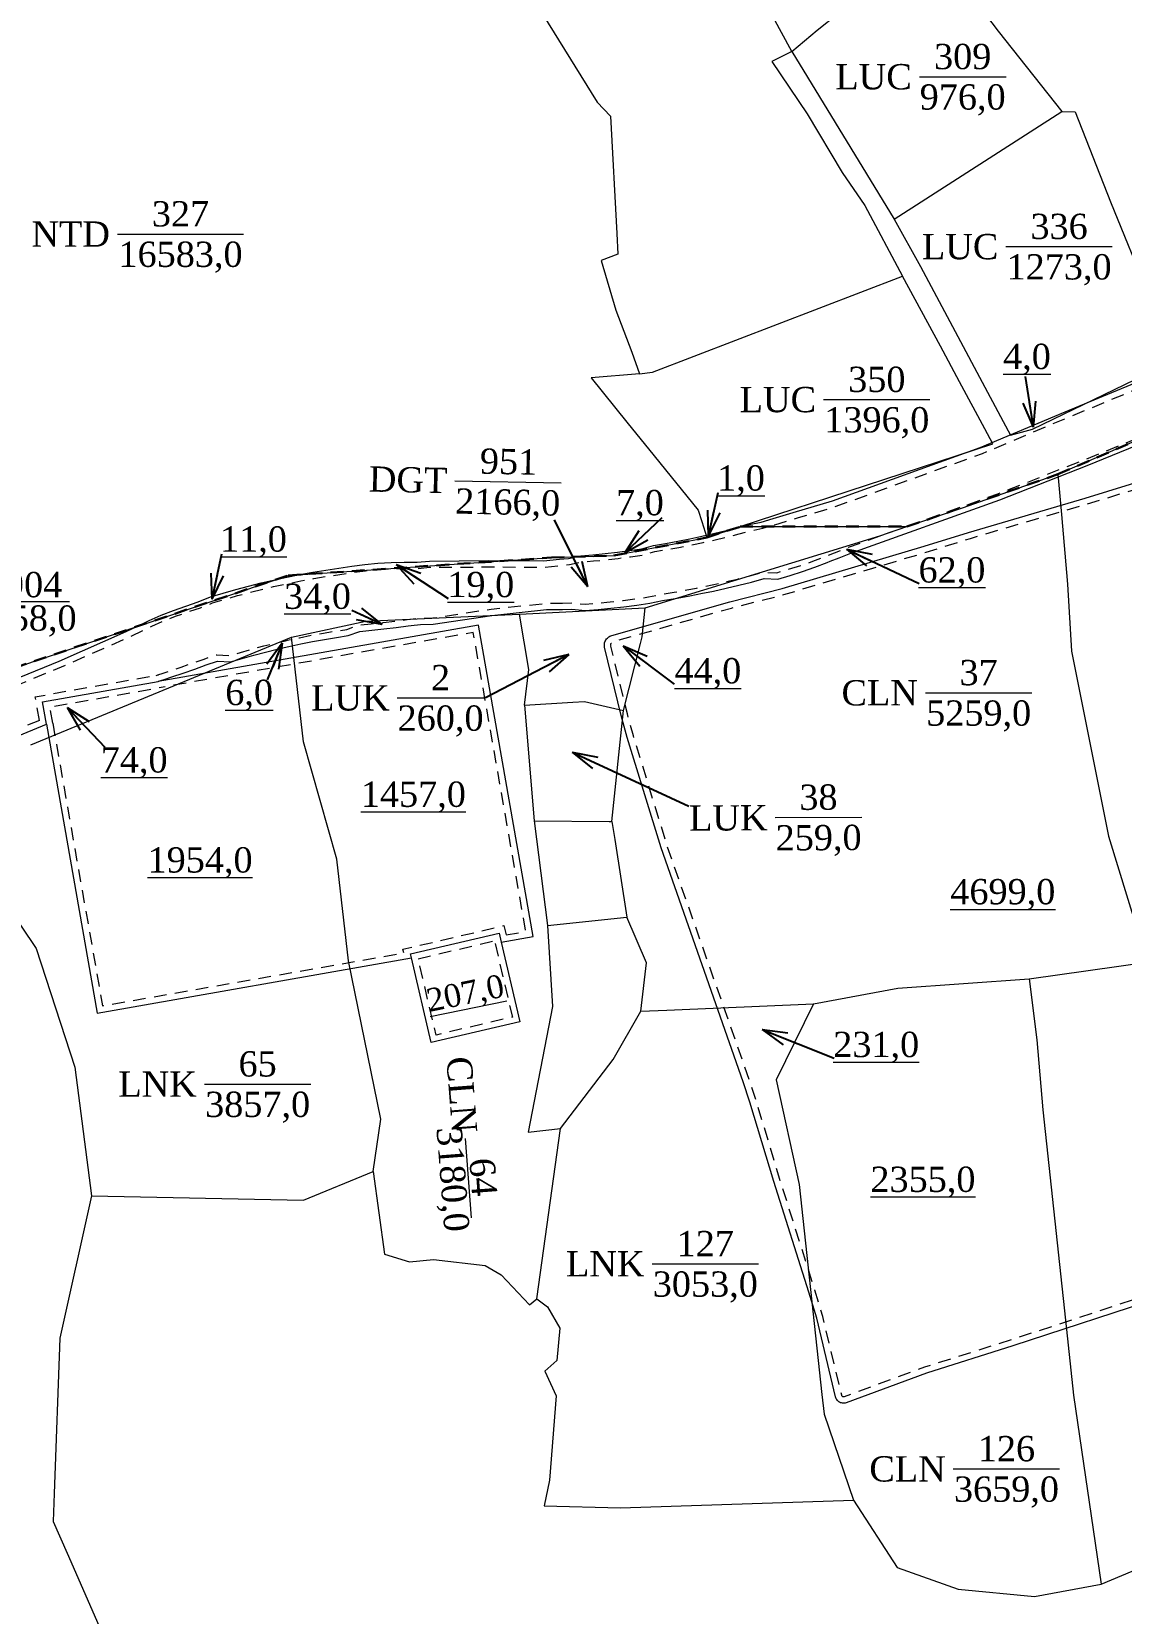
# Model space of a CAD drawing. Header units: metres. Extents: x 547028 to 547858, y 1841699 to 1842277.
# Drawn here: x 547316.5 to 547488.9, y 1841828.1 to 1842078.3 of the extents above; entities that cross this region are included whole.
import ezdxf
from ezdxf.enums import TextEntityAlignment as Align

# ---------------------------------------------------------------- set-up
doc = ezdxf.new("R2010")
doc.units = ezdxf.units.M
doc.header["$MEASUREMENT"] = 0
doc.linetypes.add('DGN Style 2', pattern=[3.355162, 2.013097, -1.342065])
for name, color, linetype, lineweight in [('Level 10', 7, 'Continuous', 0), ('Level 13', 7, 'Continuous', 0), ('Level 2', 7, 'Continuous', 0), ('Level 30', 7, 'Continuous', 0), ('Level 34', 7, 'Continuous', 0), ('Level 4', 7, 'Continuous', 0), ('Level 5', 7, 'Continuous', 0), ('Level 6', 7, 'Continuous', 0)]:
    doc.layers.add(name, color=color, linetype=linetype, lineweight=lineweight)
doc.styles.add('Style-STANDARD', font='STANDARD.shx')
doc.styles.add('Style-Times New Roman', font='times.ttf')
doc.dimstyles.get("Standard").update_dxf_attribs({"dimtxt": 0.18, "dimasz": 0.18, "dimexe": 0.18, "dimexo": 0.0625, "dimgap": 0.09, "dimtad": 0, "dimtih": 1, "dimtoh": 1, "dimdec": 4, "dimzin": 0, "dimdsep": 46, "dimtxsty": 'Standard', "dimcen": 0.09, "dimadec": 0, "dimazin": 0, "dimtfac": 1, "dimtdec": 4, "dimtofl": 0, "dimtmove": 0, "dimatfit": 3, "dimfxl": 1, "dimtolj": 1, "dimtzin": 0, "dimarcsym": 0})

# ---------------------------------------------------------------- blocks, each defined once
blk = doc.blocks.new('N_THUA_3')
at = {"layer": 'Level 13', "color": 1, "linetype": 'Continuous', "lineweight": 0}
blk.add_line((-3.09375, 0), (6.86825, 0), dxfattribs=at)
at = {"layer": 'Level 13', "color": 5, "linetype": 'Continuous', "lineweight": 0, "style": 'Style-Times New Roman'}
blk.add_text('327', height=2, dxfattribs=at).set_placement((1.88725, 1.6), align=Align.MIDDLE_CENTER)
at = {"layer": 'Level 2', "color": 3, "linetype": 'Continuous', "lineweight": 0, "style": 'Style-Times New Roman'}
blk.add_text('NTD', height=2, dxfattribs=at).set_placement((-3.69375, 0), align=Align.MIDDLE_RIGHT)
at = {"layer": 'Level 4', "color": 1, "linetype": 'Continuous', "lineweight": 0, "style": 'Style-Times New Roman'}
blk.add_text('16583,0', height=2, dxfattribs=at).set_placement((1.88725, -1.6), align=Align.MIDDLE_CENTER)
blk = doc.blocks.new('N_THUA_4')
at = {"layer": 'Level 13', "color": 1, "linetype": 'Continuous', "lineweight": 0}
blk.add_line((-0.814796, 0), (6.041204, 0), dxfattribs=at)
at = {"layer": 'Level 13', "color": 5, "linetype": 'Continuous', "lineweight": 0, "style": 'Style-Times New Roman'}
blk.add_text('309', height=2, dxfattribs=at).set_placement((2.613204, 1.6), align=Align.MIDDLE_CENTER)
at = {"layer": 'Level 2', "color": 3, "linetype": 'Continuous', "lineweight": 0, "style": 'Style-Times New Roman'}
blk.add_text('LUC', height=2, dxfattribs=at).set_placement((-1.414796, 0), align=Align.MIDDLE_RIGHT)
at = {"layer": 'Level 4', "color": 1, "linetype": 'Continuous', "lineweight": 0, "style": 'Style-Times New Roman'}
blk.add_text('976,0', height=2, dxfattribs=at).set_placement((2.613204, -1.6), align=Align.MIDDLE_CENTER)
blk = doc.blocks.new('N_THUA_9')
at = {"layer": 'Level 13', "color": 1, "linetype": 'Continuous', "lineweight": 0}
blk.add_line((-2.042545, 0), (6.367455, 0), dxfattribs=at)
at = {"layer": 'Level 13', "color": 5, "linetype": 'Continuous', "lineweight": 0, "style": 'Style-Times New Roman'}
blk.add_text('126', height=2, dxfattribs=at).set_placement((2.162455, 1.6), align=Align.MIDDLE_CENTER)
at = {"layer": 'Level 2', "color": 3, "linetype": 'Continuous', "lineweight": 0, "style": 'Style-Times New Roman'}
blk.add_text('CLN', height=2, dxfattribs=at).set_placement((-2.642545, 0), align=Align.MIDDLE_RIGHT)
at = {"layer": 'Level 4', "color": 1, "linetype": 'Continuous', "lineweight": 0, "style": 'Style-Times New Roman'}
blk.add_text('3659,0', height=2, dxfattribs=at).set_placement((2.162455, -1.6), align=Align.MIDDLE_CENTER)
blk = doc.blocks.new('N_THUA_18')
at = {"layer": 'Level 13', "color": 1, "linetype": 'Continuous', "lineweight": 0}
blk.add_line((-2.427271, 0), (5.982729, 0), dxfattribs=at)
at = {"layer": 'Level 13', "color": 5, "linetype": 'Continuous', "lineweight": 0, "style": 'Style-Times New Roman'}
blk.add_text('37', height=2, dxfattribs=at).set_placement((1.777729, 1.6), align=Align.MIDDLE_CENTER)
at = {"layer": 'Level 2', "color": 3, "linetype": 'Continuous', "lineweight": 0, "style": 'Style-Times New Roman'}
blk.add_text('CLN', height=2, dxfattribs=at).set_placement((-3.027271, 0), align=Align.MIDDLE_RIGHT)
at = {"layer": 'Level 4', "color": 1, "linetype": 'Continuous', "lineweight": 0, "style": 'Style-Times New Roman'}
blk.add_text('5259,0', height=2, dxfattribs=at).set_placement((1.777729, -1.6), align=Align.MIDDLE_CENTER)
blk = doc.blocks.new('N_THUA_19')
at = {"layer": 'Level 13', "color": 1, "linetype": 'Continuous', "lineweight": 0}
blk.add_line((-2.008813, 0), (6.401187, 0), dxfattribs=at)
at = {"layer": 'Level 13', "color": 5, "linetype": 'Continuous', "lineweight": 0, "style": 'Style-Times New Roman'}
blk.add_text('127', height=2, dxfattribs=at).set_placement((2.196187, 1.6), align=Align.MIDDLE_CENTER)
at = {"layer": 'Level 2', "color": 3, "linetype": 'Continuous', "lineweight": 0, "style": 'Style-Times New Roman'}
blk.add_text('LNK', height=2, dxfattribs=at).set_placement((-2.608813, 0), align=Align.MIDDLE_RIGHT)
at = {"layer": 'Level 4', "color": 1, "linetype": 'Continuous', "lineweight": 0, "style": 'Style-Times New Roman'}
blk.add_text('3053,0', height=2, dxfattribs=at).set_placement((2.196187, -1.6), align=Align.MIDDLE_CENTER)
blk = doc.blocks.new('N_THUA_20')
at = {"layer": 'Level 13', "color": 1, "linetype": 'Continuous', "lineweight": 0}
blk.add_line((-2.429749, 0), (5.980251, 0), dxfattribs=at)
at = {"layer": 'Level 13', "color": 5, "linetype": 'Continuous', "lineweight": 0, "style": 'Style-Times New Roman'}
blk.add_text('64', height=2.666793, dxfattribs=at).set_placement((1.775251, 1.6), align=Align.MIDDLE_CENTER)
at = {"layer": 'Level 2', "color": 3, "linetype": 'Continuous', "lineweight": 0, "style": 'Style-Times New Roman'}
blk.add_text('CLN', height=2.666793, dxfattribs=at).set_placement((-3.029749, 0), align=Align.MIDDLE_RIGHT)
at = {"layer": 'Level 4', "color": 1, "linetype": 'Continuous', "lineweight": 0, "style": 'Style-Times New Roman'}
blk.add_text('3180,0', height=2.666793, dxfattribs=at).set_placement((1.775251, -1.6), align=Align.MIDDLE_CENTER)
blk = doc.blocks.new('N_THUA_21')
at = {"layer": 'Level 13', "color": 1, "linetype": 'Continuous', "lineweight": 0}
blk.add_line((-2.390106, 0), (6.019894, 0), dxfattribs=at)
at = {"layer": 'Level 13', "color": 5, "linetype": 'Continuous', "lineweight": 0, "style": 'Style-Times New Roman'}
blk.add_text('65', height=2, dxfattribs=at).set_placement((1.814894, 1.6), align=Align.MIDDLE_CENTER)
at = {"layer": 'Level 2', "color": 3, "linetype": 'Continuous', "lineweight": 0, "style": 'Style-Times New Roman'}
blk.add_text('LNK', height=2, dxfattribs=at).set_placement((-2.990106, 0), align=Align.MIDDLE_RIGHT)
at = {"layer": 'Level 4', "color": 1, "linetype": 'Continuous', "lineweight": 0, "style": 'Style-Times New Roman'}
blk.add_text('3857,0', height=2, dxfattribs=at).set_placement((1.814894, -1.6), align=Align.MIDDLE_CENTER)
blk = doc.blocks.new('N_THUA_28')
at = {"layer": 'Level 13', "color": 1, "linetype": 'Continuous', "lineweight": 0}
blk.add_line((-1.89966, 0), (6.51034, 0), dxfattribs=at)
at = {"layer": 'Level 13', "color": 5, "linetype": 'Continuous', "lineweight": 0, "style": 'Style-Times New Roman'}
blk.add_text('951', height=2, dxfattribs=at).set_placement((2.30534, 1.6), align=Align.MIDDLE_CENTER)
at = {"layer": 'Level 2', "color": 3, "linetype": 'Continuous', "lineweight": 0, "style": 'Style-Times New Roman'}
blk.add_text('DGT', height=2, dxfattribs=at).set_placement((-2.49966, 0), align=Align.MIDDLE_RIGHT)
at = {"layer": 'Level 4', "color": 1, "linetype": 'Continuous', "lineweight": 0, "style": 'Style-Times New Roman'}
blk.add_text('2166,0', height=2, dxfattribs=at).set_placement((2.30534, -1.6), align=Align.MIDDLE_CENTER)
blk = doc.blocks.new('TerminatorOpen_0.5')
at = {"color": 0, "linetype": 'ByBlock', "lineweight": -2}
for q in [(-1, 0.25), (-1, 0), (-1, -0.25)]:
    blk.add_line((0, 0), q, dxfattribs=at)
blk = doc.blocks.new('N_THUA_29')
at = {"layer": 'Level 13', "color": 1, "linetype": 'Continuous', "lineweight": 0}
blk.add_line((-0.680959, 0), (6.175041, 0), dxfattribs=at)
at = {"layer": 'Level 13', "color": 5, "linetype": 'Continuous', "lineweight": 0, "style": 'Style-Times New Roman'}
blk.add_text('904', height=2.417711, dxfattribs=at).set_placement((2.747041, 1.6), align=Align.MIDDLE_CENTER)
at = {"layer": 'Level 2', "color": 3, "linetype": 'Continuous', "lineweight": 0, "style": 'Style-Times New Roman'}
blk.add_text('DCS', height=2.417711, dxfattribs=at).set_placement((-1.280959, 0), align=Align.MIDDLE_RIGHT)
at = {"layer": 'Level 4', "color": 1, "linetype": 'Continuous', "lineweight": 0, "style": 'Style-Times New Roman'}
blk.add_text('458,0', height=2.417711, dxfattribs=at).set_placement((2.747041, -1.6), align=Align.MIDDLE_CENTER)
blk = doc.blocks.new('N_THUA_30')
at = {"layer": 'Level 13', "color": 1, "linetype": 'Continuous', "lineweight": 0}
blk.add_line((-1.986488, 0), (6.423512, 0), dxfattribs=at)
at = {"layer": 'Level 13', "color": 5, "linetype": 'Continuous', "lineweight": 0, "style": 'Style-Times New Roman'}
blk.add_text('350', height=2, dxfattribs=at).set_placement((2.218512, 1.6), align=Align.MIDDLE_CENTER)
at = {"layer": 'Level 2', "color": 3, "linetype": 'Continuous', "lineweight": 0, "style": 'Style-Times New Roman'}
blk.add_text('LUC', height=2, dxfattribs=at).set_placement((-2.586488, 0), align=Align.MIDDLE_RIGHT)
at = {"layer": 'Level 4', "color": 1, "linetype": 'Continuous', "lineweight": 0, "style": 'Style-Times New Roman'}
blk.add_text('1396,0', height=2, dxfattribs=at).set_placement((2.218512, -1.6), align=Align.MIDDLE_CENTER)
blk = doc.blocks.new('N_THUA_31')
at = {"layer": 'Level 13', "color": 1, "linetype": 'Continuous', "lineweight": 0}
blk.add_line((-1.984504, 0), (6.425496, 0), dxfattribs=at)
at = {"layer": 'Level 13', "color": 5, "linetype": 'Continuous', "lineweight": 0, "style": 'Style-Times New Roman'}
blk.add_text('336', height=2, dxfattribs=at).set_placement((2.220496, 1.6), align=Align.MIDDLE_CENTER)
at = {"layer": 'Level 2', "color": 3, "linetype": 'Continuous', "lineweight": 0, "style": 'Style-Times New Roman'}
blk.add_text('LUC', height=2, dxfattribs=at).set_placement((-2.584504, 0), align=Align.MIDDLE_RIGHT)
at = {"layer": 'Level 4', "color": 1, "linetype": 'Continuous', "lineweight": 0, "style": 'Style-Times New Roman'}
blk.add_text('1273,0', height=2, dxfattribs=at).set_placement((2.220496, -1.6), align=Align.MIDDLE_CENTER)
blk = doc.blocks.new('N_THUA_66')
at = {"layer": 'Level 13', "color": 1, "linetype": 'Continuous', "lineweight": 0}
blk.add_line((-1.614094, 0), (5.241906, 0), dxfattribs=at)
at = {"layer": 'Level 13', "color": 5, "linetype": 'Continuous', "lineweight": 0, "style": 'Style-Times New Roman'}
blk.add_text('2', height=2, dxfattribs=at).set_placement((1.813906, 1.6), align=Align.MIDDLE_CENTER)
at = {"layer": 'Level 2', "color": 3, "linetype": 'Continuous', "lineweight": 0, "style": 'Style-Times New Roman'}
blk.add_text('LUK', height=2, dxfattribs=at).set_placement((-2.214094, 0), align=Align.MIDDLE_RIGHT)
at = {"layer": 'Level 4', "color": 1, "linetype": 'Continuous', "lineweight": 0, "style": 'Style-Times New Roman'}
blk.add_text('260,0', height=2, dxfattribs=at).set_placement((1.813906, -1.6), align=Align.MIDDLE_CENTER)
blk = doc.blocks.new('N_THUA_67')
at = {"layer": 'Level 13', "color": 1, "linetype": 'Continuous', "lineweight": 0}
blk.add_line((-1.221357, -0.078757), (5.620434, 0.362425), dxfattribs=at)
at = {"layer": 'Level 13', "color": 5, "linetype": 'Continuous', "lineweight": 0, "style": 'Style-Times New Roman'}
blk.add_text('38', height=2, rotation=3.689526, dxfattribs=at).set_placement((2.096579, 1.738518), align=Align.MIDDLE_CENTER)
at = {"layer": 'Level 2', "color": 3, "linetype": 'Continuous', "lineweight": 0, "style": 'Style-Times New Roman'}
blk.add_text('LUK', height=2, rotation=3.689526, dxfattribs=at).set_placement((-1.820113, -0.117367), align=Align.MIDDLE_RIGHT)
at = {"layer": 'Level 4', "color": 1, "linetype": 'Continuous', "lineweight": 0, "style": 'Style-Times New Roman'}
blk.add_text('259,0', height=2, rotation=3.689526, dxfattribs=at).set_placement((2.302498, -1.45485), align=Align.MIDDLE_CENTER)

msp = doc.modelspace()

# ---------------------------------------------------------------- linework, layer by layer
at = {"layer": 'Level 10', "color": 30, "lineweight": 0}
for p, q in [((547436.78, 1842075.16), (547452.99, 1842048.62)), ((547393.74, 1841986.17), (547413.61, 1841987.15)), ((547316.4, 1841965.48), (547357.65, 1841982.51))]:
    msp.add_line(p, q, dxfattribs=at)
at = {"layer": 'Level 10', "color": 7, "lineweight": 0}
for p, q in [((547452.99, 1842048.62), (547479.51, 1842065.64)), ((547463.9387, 1842003.0352), (547478.88, 1842008.28)), ((547454.99, 1842000), (547463.9387, 1842003.0352)), ((547423.34, 1841998.27), (547428.62, 1842000)), ((547394.53, 1841971.74), (547396.02, 1841953.48)), ((547408.35, 1841953.36), (547410.16, 1841970.92)), ((547396.02, 1841953.48), (547398.14, 1841936.9)), ((547398.14, 1841936.9), (547410.68, 1841938.26)), ((547474.35, 1841928.48), (547493, 1841931.12)), ((547396.46, 1841877.85), (547400.19, 1841904.83))]:
    msp.add_line(p, q, dxfattribs=at)
at = {"layer": 'Level 10', "color": 7, "lineweight": 0, "flags": 128}
for points in [[(547315.2, 1842137.3), (547320.45, 1842141.36), (547326.2, 1842145.34), (547327.77, 1842146.22), (547340.23, 1842135.21), (547388.82, 1842091.24), (547390.51, 1842092.2), (547406.03, 1842067.14), (547408.12, 1842064.91), (547409.1, 1842046.35), (547409.29, 1842043.09), (547406.65, 1842042.09), (547408.98, 1842034.23), (547411.5, 1842027.61), (547412.71, 1842024.19)], [(547436.78, 1842075.16), (547418.79, 1842108.36), (547451.65, 1842126.09)], [(547436.78, 1842075.16), (547440.8, 1842078.52), (547447.47, 1842083.83), (547457.38, 1842093.7), (547462.59, 1842087.44), (547469.43, 1842078.34), (547479.51, 1842065.64)], [(547479.51, 1842065.64), (547481.62, 1842065.58), (547487.18, 1842051.36), (547493.27, 1842036.49), (547494.29, 1842034.01), (547495.97, 1842030.77), (547496.3, 1842030.12), (547497.2435, 1842027.2352), (547497.52, 1842026.39)], [(547412.71, 1842024.19), (547414.76, 1842024.43), (547454.31, 1842039.6)], [(547478.88, 1842008.28), (547507.02, 1842020.43), (547540.05, 1842033.32)], [(547412.71, 1842024.19), (547405.03, 1842023.56), (547410.71, 1842016.54), (547415.03, 1842011.19), (547421.98, 1842002.6), (547422.5441, 1842000.8041), (547423.34, 1841998.27)], [(547478.88, 1842008.28), (547479.4305, 1842001.9054), (547480.38, 1841990.91), (547481.02, 1841980.3), (547486.91, 1841951.03), (547493, 1841931.12)], [(547454.99, 1842000), (547463.81, 1842002.99), (547463.9387, 1842003.0352)], [(547423.34, 1841998.27), (547428.61, 1842000), (547428.62, 1842000)], [(547428.62, 1842000), (547435.84, 1842000), (547454.99, 1842000)], [(547310.58, 1841976.57), (547357.15, 1841992.29), (547395.7527, 1841994.8963), (547398.77, 1841995.1), (547405.8894, 1841995.3306), (547408.65, 1841995.42), (547423.34, 1841998.27)], [(547410.16, 1841970.92), (547412.8327, 1841981.5288), (547413.1, 1841982.59), (547413.61, 1841987.15)], [(547394.53, 1841971.74), (547395.19, 1841977.42), (547393.74, 1841986.17)], [(547370.57, 1841898.02), (547371.81, 1841906.29), (547366.68, 1841931.35), (547364.8, 1841947.4), (547359.57, 1841965.98), (547357.65, 1841982.51)], [(547394.53, 1841971.74), (547402.149, 1841972.2313), (547403.99, 1841972.35), (547410.16, 1841970.92)], [(547396.02, 1841953.48), (547407.9217, 1841953.3642), (547408.35, 1841953.36)], [(547408.35, 1841953.36), (547408.7845, 1841950.5441), (547410.68, 1841938.26)], [(547398.14, 1841936.9), (547398.95, 1841924.09), (547395.07, 1841904.25), (547400.19, 1841904.83)], [(547412.92, 1841923.36), (547413.82, 1841931.04), (547410.68, 1841938.26)], [(547440.24, 1841924.51), (547453.59, 1841927), (547474.35, 1841928.48)], [(547474.35, 1841928.48), (547475.55, 1841918.81), (547476.52, 1841907.77), (547480.0721, 1841874.519), (547481.34, 1841862.65), (547485.74, 1841832.73)], [(547412.92, 1841923.36), (547417.0487, 1841923.5338), (547440.24, 1841924.51)], [(547440.24, 1841924.51), (547434.31, 1841912.49), (547437.98, 1841895.94), (547441.5627, 1841862.7364), (547441.9, 1841859.61), (547446.57, 1841846.02)], [(547400.19, 1841904.83), (547408.55, 1841915.72), (547412.92, 1841923.36)], [(547326.04, 1841894.15), (547359.57, 1841893.47), (547370.57, 1841898.02)], [(547370.57, 1841898.02), (547372.35, 1841884.93), (547376.31, 1841883.7), (547380.11, 1841884.11), (547388.31, 1841883.17), (547390.81, 1841881.68), (547395.32, 1841876.94), (547396.46, 1841877.85)], [(547396.46, 1841877.85), (547398.16, 1841876.61), (547400.1, 1841873.24), (547399.61, 1841868.12), (547397.73, 1841866.41), (547399.51, 1841862.54), (547398.44, 1841849.21), (547397.61, 1841845.14), (547409.69, 1841844.8), (547446.57, 1841846.02)], [(547485.74, 1841832.73), (547523.96, 1841848.76), (547550.56, 1841851.51), (547551.05, 1841861.81), (547560.89, 1841863.24)], [(547446.57, 1841846.02), (547453.46, 1841835.38), (547463.12, 1841831.98), (547475.16, 1841830.78), (547485.74, 1841832.73)]]:
    msp.add_lwpolyline(points, dxfattribs=at)
at = {"layer": 'Level 10', "color": 30, "lineweight": 0, "flags": 128}
for points in [[(547436.78, 1842075.16), (547433.61, 1842073.59), (547439.24, 1842065.31), (547444.78, 1842056.02), (547448.33, 1842050.8), (547454.31, 1842039.6)], [(547452.99, 1842048.62), (547457.17, 1842041.16), (547463.48, 1842029.29), (547466.49, 1842023.64), (547470.2261, 1842016.6043), (547471.37, 1842014.45), (547474.86, 1842015.41), (547497.52, 1842026.39)], [(547428.62, 1842000), (547468.59, 1842013.12), (547467.3112, 1842015.4929), (547463.33, 1842022.88), (547460.29, 1842028.52), (547454.31, 1842039.6)], [(547413.61, 1841987.15), (547450.71, 1841998.55), (547454.99, 1842000)], [(547357.65, 1841982.51), (547369.39, 1841985.04), (547393.74, 1841986.17)]]:
    msp.add_lwpolyline(points, dxfattribs=at)
at = {"layer": 'Level 10', "color": 3, "lineweight": 0, "flags": 128}
for points in [[(547308.02, 1841946.93), (547317.26, 1841933.26), (547323.37, 1841914.51), (547326.04, 1841894.15)], [(547326.04, 1841894.15), (547321, 1841871.64), (547320.1106, 1841847.0831), (547319.95, 1841842.65), (547322.143, 1841837.649), (547331.61, 1841816.06), (547348.56, 1841797.9), (547349.82, 1841787.5), (547349.98, 1841778.7), (547352.0154, 1841770.4391), (547354.25, 1841761.37), (547366.33, 1841751.45), (547371.8704, 1841753.1219), (547377.1, 1841754.7), (547381.86, 1841756.8), (547388.79, 1841756.68), (547398.78, 1841755.79), (547409.87, 1841747.78), (547414.6502, 1841729.7484), (547419.8831, 1841710.0089), (547420.830029, 1841706.436822)]]:
    msp.add_lwpolyline(points, dxfattribs=at)
at = {"layer": 'Level 30', "color": 5, "linetype": 'Continuous', "lineweight": 0, "flags": 128}
for points in [[(547303.8049, 1841971.7733), (547320.8921, 1841978.742), (547331.4816, 1841983.4052), (547333.2883, 1841984.2706), (547334.063, 1841984.6417), (547335.1376, 1841985.1477), (547337.0312, 1841986.0103), (547338.9721, 1841986.755), (547340.9316, 1841987.4493), (547342.9021, 1841988.1121), (547344.8391, 1841988.8845), (547346.832, 1841989.4846), (547348.8342, 1841990.0528), (547350.8453, 1841990.5889), (547352.8647, 1841991.0928), (547354.5658, 1841991.4907), (547356.9264, 1841992.0032), (547358.9676, 1841992.4096), (547361.015, 1841992.7833), (547363.0682, 1841993.1241), (547365.1266, 1841993.4321), (547367.1821, 1841993.7674), (547369.2503, 1841994.0094), (547371.322, 1841994.2184), (547373.4012, 1841994.3372), (547375.4846, 1841994.3656), (547377.5076, 1841994.3666), (547379.4996, 1841994.5651), (547388.8777, 1841994.6296), (547397.5383, 1841994.5857), (547400.0656, 1841994.8376), (547401.4818, 1841994.9875), (547403.4004, 1841995.3961), (547405.3346, 1841995.565), (547407.2665, 1841995.758), (547409.1956, 1841995.9768), (547411.1217, 1841996.2213), (547413.0443, 1841996.4915), (547414.9226, 1841997.0393), (547416.834, 1841997.36), (547418.7409, 1841997.7063), (547420.6431, 1841998.0779), (547422.5401, 1841998.4748), (547424.4317, 1841998.897), (547428.1971, 1841999.8168), (547430.0702, 1842000.3144), (547431.9711, 1842000.7167), (547433.8319, 1842001.2644), (547437.5443, 1842002.3934), (547439.8759, 1842003.0735), (547443.2293, 1842004.0867), (547466.58, 1842012.5077), (547480.0246, 1842018.1659), (547497.1972, 1842025.2677)], [(547336.5617, 1841975.503), (547336.8481, 1841975.602), (547337.66, 1841975.8824), (547338.7029, 1841976.2347), (547340.5349, 1841976.8278), (547342.3424, 1841977.4792), (547344.1531, 1841978.1208), (547345.9739, 1841978.7333), (547348.0266, 1841978.599), (547349.8545, 1841979.1494), (547351.691, 1841979.6706), (547353.5356, 1841980.1623), (547355.3878, 1841980.6245), (547356.9481, 1841980.9895), (547357.2472, 1841981.0569), (547359.1132, 1841981.4596), (547360.9855, 1841981.8323), (547362.8635, 1841982.175), (547364.7467, 1841982.4877), (547366.6347, 1841982.7701), (547368.4771, 1841983.421), (547370.3795, 1841983.6436), (547372.2853, 1841983.8358), (547374.1895, 1841984.0545), (547376.0944, 1841984.2998), (547376.5716, 1841984.3563), (547378.0643, 1841984.5266), (547380.066, 1841984.554), (547389.368, 1841985.9644), (547397.9742, 1841986.8802), (547399.9759, 1841986.9076), (547400.5138, 1841986.915), (547402.0155, 1841986.9444), (547404.0916, 1841986.7303), (547406.1416, 1841986.906), (547407.6136, 1841987.0503), (547408.1888, 1841987.1106), (547410.2332, 1841987.3424), (547412.2743, 1841987.6015), (547414.3118, 1841987.8878), (547416.3295, 1841988.2987), (547418.3573, 1841988.639), (547420.3804, 1841989.0063), (547421.9133, 1841989.3032), (547422.3984, 1841989.4005), (547424.411, 1841989.8216), (547426.4178, 1841990.2695), (547428.4184, 1841990.7441), (547430.4125, 1841991.2454), (547432.3998, 1841991.7732), (547434.556, 1841991.7139), (547436.5366, 1841992.2969), (547438.5093, 1841992.9062), (547440.4602, 1841993.5825), (547442.3874, 1841994.3251), (547442.8675, 1841994.5147), (547444.2623, 1841995.0703), (547446.122, 1841995.8111), (547469.7141, 1842004.2558), (547483.5149, 1842009.667), (547500.7224, 1842016.6839)], [(547495.6529, 1841878.241), (547471.7769, 1841870.4214), (547458.0982, 1841866.1133), (547445.3906, 1841861.406), (547445.2434, 1841861.3694), (547445.0921, 1841861.35), (547444.9389, 1841861.3483), (547444.786, 1841861.3644), (547444.6356, 1841861.3985), (547444.49, 1841861.4499), (547444.3514, 1841861.5182), (547444.2217, 1841861.6023), (547444.1028, 1841861.7008), (547443.9966, 1841861.8124), (547443.9043, 1841861.9353), (547443.8273, 1841862.0677), (547443.7664, 1841862.2074), (547443.7223, 1841862.3525), (547440.7316, 1841874.7963), (547439.4998, 1841878.9503), (547433.9575, 1841896.4263), (547430.1735, 1841909.0013), (547429.1241, 1841912.1704), (547416.1324, 1841949.1807), (547410.7746, 1841966.6491), (547409.8093, 1841970.1168), (547407.1642, 1841980.9342), (547407.1415, 1841981.1123), (547407.1385, 1841981.2906), (547407.1548, 1841981.467), (547407.1899, 1841981.6393), (547407.243, 1841981.8057), (547407.313, 1841981.9644), (547407.3988, 1841982.1138), (547407.4993, 1841982.2523), (547407.613, 1841982.3788), (547407.7385, 1841982.4921), (547407.8743, 1841982.5913), (547408.0189, 1841982.6756), (547408.1707, 1841982.7443), (547408.3281, 1841982.797), (547426.9909, 1841988.0952), (547435.2657, 1841990.2092), (547457.7375, 1841996.9053), (547464.7565, 1841999.0958), (547483.1998, 1842004.5279), (547493.9567, 1842007.8341)], [(547390.8386, 1841934.2779), (547395.8802, 1841935.1642), (547387.2231, 1841984.4091), (547336.5617, 1841975.503)], [(547318.9034, 1841968.745), (547318.2803, 1841972.2892), (547336.5615, 1841975.503), (547336.5617, 1841975.503)], [(547307.5124, 1841964.0513), (547318.9034, 1841968.745)], [(547318.9034, 1841968.745), (547326.9374, 1841923.0444), (547376.6337, 1841931.7808)], [(547376.6337, 1841931.7808), (547376.486, 1841932.4114), (547390.5066, 1841935.6952), (547390.8386, 1841934.2779)], [(547390.8386, 1841934.2779), (547393.7904, 1841921.6747), (547379.7699, 1841918.3908), (547376.6337, 1841931.7808)]]:
    msp.add_lwpolyline(points, dxfattribs=at)
at = {"layer": 'Level 34', "color": 2, "linetype": 'DGN Style 2', "lineweight": 30}
for p, q in [((547478.88, 1842008.28), (547507.02, 1842020.43)), ((547454.99, 1842000), (547478.88, 1842008.28)), ((547423.34, 1841998.27), (547428.62, 1842000)), ((547428.62, 1842000), (547454.99, 1842000)), ((547408.65, 1841995.42), (547423.34, 1841998.27)), ((547357.15, 1841992.29), (547398.77, 1841995.1)), ((547398.77, 1841995.1), (547408.65, 1841995.42)), ((547310.58, 1841976.57), (547357.15, 1841992.29))]:
    msp.add_line(p, q, dxfattribs=at)
at = {"layer": 'Level 6', "color": 2, "linetype": 'DGN Style 2', "lineweight": 0, "flags": 128}
for points in [[(547072.270123, 1842079.205421), (547072.287825, 1842079.176616), (547073.32401, 1842077.502042), (547074.362066, 1842075.930262), (547075.434993, 1842074.418092), (547076.469282, 1842072.89277), (547077.550726, 1842071.374213), (547078.672458, 1842069.871308), (547079.863253, 1842068.415132), (547081.098397, 1842067.003655), (547082.379617, 1842065.634177), (547083.671447, 1842064.341532), (547085.075833, 1842063.026912), (547086.608445, 1842061.686387), (547088.439356, 1842060.979772), (547089.787598, 1842059.950696), (547091.299242, 1842058.874572), (547092.84594, 1842057.849448), (547094.425943, 1842056.876457), (547096.037477, 1842055.956744), (547097.449785, 1842055.21186), (547098.676987, 1842053.456986), (547100.642107, 1842052.582583), (547102.393307, 1842051.872351), (547104.167214, 1842051.220852), (547105.961866, 1842050.628913), (547107.775144, 1842050.097033), (547109.755457, 1842049.587249), (547111.719131, 1842049.761056), (547113.373616, 1842049.450852), (547115.173935, 1842049.053771), (547117.018528, 1842048.711123), (547117.950797, 1842048.56209), (547120.832421, 1842048.140574), (547122.836067, 1842047.422384), (547123.960889, 1842047.390691), (547128.025262, 1842047.248936), (547130.454252, 1842047.062396), (547132.911185, 1842048.871148), (547134.839407, 1842049.13437), (547137.063532, 1842049.324147), (547139.249194, 1842049.679083), (547141.297576, 1842049.491044), (547143.503868, 1842049.280868), (547145.463934, 1842049.178879), (547146.831078, 1842048.220301), (547147.873824, 1842044.654983), (547148.871251, 1842043.234786), (547152.18636, 1842042.096782), (547153.951227, 1842041.440606), (547155.580089, 1842039.945592), (547157.647081, 1842039.081529), (547159.527195, 1842038.251007), (547161.39026, 1842037.383155), (547163.235493, 1842036.478167), (547165.062415, 1842035.536431), (547166.921795, 1842034.530336), (547168.831801, 1842033.726618), (547170.552421, 1842032.704636), (547172.302358, 1842031.617277), (547174.030282, 1842030.49527), (547175.737909, 1842029.337047), (547179.125525, 1842026.971018), (547180.748856, 1842025.721636), (547182.357045, 1842024.431856), (547183.939204, 1842023.110072), (547185.479358, 1842021.770271), (547186.931173, 1842020.344351), (547188.349104, 1842018.852167), (547188.686974, 1842018.487631), (547191.112781, 1842015.845639), (547199.682581, 1842008.765506), (547209.115612, 1841999.772081), (547210.265516, 1841998.775922), (547212.196666, 1841997.05119), (547213.656555, 1841995.610937), (547215.021318, 1841994.13079), (547216.235953, 1841992.432301), (547217.613922, 1841990.812385), (547218.924687, 1841989.207515), (547220.83472, 1841986.745754), (547222.668321, 1841984.230079), (547223.846629, 1841982.525583), (547224.945979, 1841980.865245), (547225.761354, 1841978.929818), (547226.868915, 1841977.102174), (547227.842118, 1841975.310089), (547228.957909, 1841972.986167), (547229.605859, 1841971.58363), (547230.637981, 1841969.832799), (547239.002047, 1841954.295284), (547248.85833, 1841949.965755), (547254.560714, 1841948.946407), (547264.402195, 1841948.801281), (547304.237537, 1841970.869777), (547321.282499, 1841977.821251), (547331.899214, 1841982.496436), (547334.492009, 1841983.738394), (547335.557895, 1841984.240291), (547337.417947, 1841985.087608), (547339.31826, 1841985.816736), (547341.258016, 1841986.50404), (547343.246964, 1841987.173045), (547345.169088, 1841987.939513), (547347.112687, 1841988.524767), (547349.099509, 1841989.088603), (547351.095157, 1841989.620584), (547353.099646, 1841990.120763), (547354.785776, 1841990.515162), (547357.13013, 1841991.024135), (547359.155024, 1841991.427288), (547361.186662, 1841991.798111), (547363.224074, 1841992.136291), (547365.281096, 1841992.444085), (547367.320777, 1841992.776804), (547369.358602, 1841993.01525), (547371.400746, 1841993.221268), (547373.436554, 1841993.337589), (547375.491663, 1841993.365603), (547377.557548, 1841993.366625), (547379.552731, 1841993.565442), (547388.878604, 1841993.629583), (547397.585484, 1841993.585448), (547400.16782, 1841993.842834), (547401.639005, 1841993.998554), (547403.548602, 1841994.405236), (547405.427803, 1841994.569333), (547407.372557, 1841994.763618), (547409.314919, 1841994.983922), (547411.254256, 1841995.230102), (547413.254969, 1841995.51128), (547415.146097, 1841996.062821), (547417.006083, 1841996.374895), (547418.926113, 1841996.723579), (547420.841368, 1841997.09773), (547422.751423, 1841997.497361), (547424.659291, 1841997.923192), (547428.44415, 1841998.847745), (547430.302252, 1841999.341361), (547432.216174, 1841999.746417), (547434.118565, 1842000.306358), (547437.829798, 1842001.435004), (547440.16053, 1842002.11485), (547443.543755, 1842003.137062), (547466.943821, 1842011.575865), (547480.409636, 1842017.242993), (547497.562721, 1842024.336723), (547519.323202, 1842032.431224), (547537.067997, 1842040.202459), (547537.373954, 1842040.338395), (547538.919948, 1842041.01851), (547540.771286, 1842041.811657), (547542.64863, 1842042.541989), (547544.543766, 1842043.261853), (547546.444544, 1842043.966564), (547548.453119, 1842044.692863), (547550.218452, 1842045.788401), (547552.036314, 1842046.413085), (547553.962139, 1842047.057749), (547555.893008, 1842047.686962), (547557.829007, 1842048.300653), (547559.770215, 1842048.899167), (547561.146389, 1842049.313023), (547563.665778, 1842050.048925), (547565.617882, 1842050.599748), (547569.543708, 1842051.656732), (547571.50844, 1842052.160599), (547573.480144, 1842052.646876), (547575.453815, 1842053.11939), (547579.418713, 1842054.018636), (547581.395784, 1842054.442075), (547583.376293, 1842054.820949), (547585.876094, 1842055.239786), (547587.354639, 1842055.479041)], [(547317.779344, 1841969.363396), (547307.078305, 1841964.953997), (547267.801437, 1841943.209146), (547257.571922, 1841937.533313), (547244.909433, 1841931.764646), (547232.882533, 1841951.461555), (547224.713461, 1841966.677586), (547223.836316, 1841968.507286), (547223.024951, 1841969.839694), (547221.750684, 1841971.862411), (547219.774553, 1841975.086657), (547218.84843, 1841976.777635), (547217.766466, 1841978.411624), (547216.6702, 1841979.997466), (547215.542494, 1841981.560996), (547214.383666, 1841983.101688), (547213.194331, 1841984.618822), (547211.974874, 1841986.111919), (547210.71866, 1841987.588647), (547208.119248, 1841990.397845), (547205.573065, 1841993.243327), (547204.210556, 1841994.731089), (547194.811921, 1842003.813601), (547186.921626, 1842011.584602), (547184.242009, 1842013.905919), (547182.423207, 1842015.433649), (547181.024191, 1842016.716395), (547179.56928, 1842017.982085), (547178.510651, 1842018.871642), (547176.587463, 1842020.423003), (547175.007019, 1842021.639373), (547173.305035, 1842022.578196), (547170.925774, 1842024.242869), (547168.592381, 1842025.773218), (547166.958181, 1842026.788662), (547165.232822, 1842027.813473), (547163.402267, 1842028.474619), (547161.792402, 1842029.345659), (547160.090014, 1842030.22333), (547158.370807, 1842031.066415), (547156.822395, 1842031.789743), (547154.882842, 1842032.649051), (547153.042563, 1842033.418439), (547151.152897, 1842033.839016), (547149.434446, 1842034.477916), (547146.680119, 1842035.423486), (547143.995583, 1842036.255991), (547142.156253, 1842036.776888), (547140.309201, 1842037.260252), (547138.452745, 1842037.70663), (547136.407972, 1842038.155164), (547134.402093, 1842037.816018), (547132.716994, 1842038.115612), (547130.845056, 1842038.409915), (547128.988466, 1842038.663963), (547125.279772, 1842039.255552), (547123.292929, 1842039.540577), (547122.371338, 1842039.672644), (547120.300133, 1842040.133718), (547118.139861, 1842039.996179)], [(547399.962144, 1841987.907505), (547400.497135, 1841987.914865), (547402.05716, 1841987.945407), (547404.10027, 1841987.734709), (547406.050118, 1841987.901826), (547407.512687, 1841988.045201), (547408.080337, 1841988.104709), (547410.113899, 1841988.335281), (547412.141755, 1841988.592699), (547414.142291, 1841988.873805), (547416.146918, 1841989.282043), (547418.185224, 1841989.624106), (547420.196002, 1841989.989169), (547421.719892, 1841990.284324), (547422.197668, 1841990.380155), (547424.199676, 1841990.799039), (547426.193463, 1841991.244034), (547428.181075, 1841991.715553), (547430.162242, 1841992.213602), (547432.282808, 1841992.776796), (547434.425369, 1841992.717871), (547436.247844, 1841993.254326), (547438.197885, 1841993.856627), (547440.116553, 1841994.521754), (547442.023959, 1841995.256727), (547442.498812, 1841995.444255), (547445.768355, 1841996.746647), (547469.363, 1842005.192258), (547483.143568, 1842010.595525), (547500.343191, 1842017.609213), (547521.786815, 1842026.440893), (547537.817675, 1842033.078349), (547539.704081, 1842033.790803)], [(547550.865114, 1841939.950679), (547561.948513, 1841906.236889), (547564.229377, 1841900.017848), (547564.492422, 1841899.191338), (547564.504893, 1841899.138041), (547564.532591, 1841898.952505), (547564.536073, 1841898.89984), (547564.533081, 1841898.712175), (547564.527896, 1841898.659417), (547564.494338, 1841898.474707), (547564.480633, 1841898.42354), (547564.422058, 1841898.259762), (547564.346208, 1841898.103674), (547564.319433, 1841898.058382), (547564.211533, 1841897.905901), (547564.177765, 1841897.865529), (547564.056887, 1841897.742911), (547563.934185, 1841897.642751), (547563.801884, 1841897.556651), (547563.661546, 1841897.485441), (547563.517114, 1841897.430612), (547557.197691, 1841895.804492), (547532.944551, 1841890.231848), (547512.150571, 1841884.33452), (547506.899424, 1841882.599399), (547504.344033, 1841881.819429), (547495.35711, 1841879.196391), (547471.471068, 1841871.373502), (547457.774116, 1841867.059654), (547445.095361, 1841862.363039), (547445.058539, 1841862.353884), (547445.022727, 1841862.349292), (547444.985869, 1841862.348883), (547444.949487, 1841862.352714), (547444.913543, 1841862.360863), (547444.878821, 1841862.373121), (547444.846145, 1841862.389223), (547444.814716, 1841862.409602), (547444.786375, 1841862.433081), (547444.761202, 1841862.459534), (547444.739198, 1841862.488832), (547444.720848, 1841862.520386), (547444.706295, 1841862.553769), (547444.687695, 1841862.614968), (547441.697788, 1841875.055468), (547440.455859, 1841879.243625), (547434.912951, 1841896.721542), (547431.127126, 1841909.302607), (547430.070606, 1841912.493208), (547417.082578, 1841949.493048), (547411.73447, 1841966.92985), (547410.776919, 1841970.369712), (547408.149021, 1841981.116762), (547408.140433, 1841981.184145), (547408.139276, 1841981.252894), (547408.145547, 1841981.320754), (547408.158992, 1841981.386754), (547408.179463, 1841981.450906), (547408.206562, 1841981.512343), (547408.239446, 1841981.569603), (547408.277971, 1841981.622695), (547408.321845, 1841981.671508), (547408.370176, 1841981.715141), (547408.422513, 1841981.753372), (547408.478092, 1841981.785774), (547408.53655, 1841981.81223), (547408.623555, 1841981.841361), (547427.251257, 1841987.129597), (547435.532351, 1841989.245205), (547458.029252, 1841995.948784), (547465.046739, 1841998.138812), (547483.487971, 1842003.570303), (547494.245372, 1842006.876657), (547522.878134, 1842015.342444), (547526.095199, 1842016.266689), (547530.595198, 1842003.533296), (547538.282532, 1841979.829686), (547540.700235, 1841971.368774), (547544.237096, 1841959.956596), (547549.210771, 1841944.945689)], [(547336.234998, 1841976.448127), (547336.521527, 1841976.547172), (547337.336755, 1841976.828721), (547338.388864, 1841977.184132), (547340.211289, 1841977.774132), (547342.005881, 1841978.420881), (547343.826666, 1841979.066054), (547345.842185, 1841979.744056), (547347.911435, 1841979.608673), (547349.573811, 1841980.109232), (547351.42569, 1841980.634796), (547353.285742, 1841981.130615), (547355.152839, 1841981.596533), (547356.724291, 1841981.964142), (547357.031804, 1841982.033437), (547358.910096, 1841982.43879), (547360.798115, 1841982.814619), (547362.691828, 1841983.160187), (547364.590822, 1841983.475509), (547366.391969, 1841983.744918), (547368.249616, 1841984.401204), (547370.271214, 1841984.637752), (547372.178074, 1841984.830059), (547374.068584, 1841985.047186), (547375.971749, 1841985.292263), (547376.456134, 1841985.349614), (547378.000621, 1841985.525822), (547379.983818, 1841985.552969), (547389.240075, 1841986.956433), (547397.914322, 1841987.879474), (547399.962213, 1841987.907506)], [(547391.596614, 1841935.426492), (547394.722161, 1841935.975955), (547386.411345, 1841983.251062), (547336.734842, 1841974.518103)], [(547317.779344, 1841969.363396), (547317.122251, 1841973.100952), (547336.47427, 1841976.503), (547336.5617, 1841976.503)], [(547319.888295, 1841968.918153), (547319.438349, 1841971.477448), (547336.734643, 1841974.518103)], [(547319.888297, 1841968.918141), (547327.749156, 1841924.202438), (547375.418845, 1841932.582568)], [(547375.418845, 1841932.582568), (547375.284299, 1841933.157008), (547391.252177, 1841936.896885), (547391.596614, 1841935.426492)], [(547389.864948, 1841934.049861), (547392.588711, 1841922.420302), (547380.515502, 1841919.592499), (547377.6877, 1841931.665792)], [(547377.687701, 1841931.665792), (547389.761023, 1841934.493515), (547389.864956, 1841934.049826)]]:
    msp.add_lwpolyline(points, dxfattribs=at)

# ---------------------------------------------------------------- block references
at = {"layer": 'Level 2', "color": 3, "linetype": 'Continuous', "lineweight": 0}
for name, p, xscale, yscale, zscale in [('N_THUA_4', (547458.594796, 1842071.16), 2, 2, 2), ('N_THUA_3', (547336.325569, 1842046.279408), 2, 2, 2), ('N_THUA_31', (547474.632032, 1842044.290406), 2, 2, 2), ('N_THUA_30', (547445.802604, 1842020.098959), 2, 2, 2), ('N_THUA_29', (547312.319054, 1841988.185952), 1.654457, 1.654457, 1.654457), ('N_THUA_18', (547462.791528, 1841973.720601), 2, 2, 2), ('N_THUA_66', (547377.606606, 1841972.920483), 2, 2, 2), ('N_THUA_21', (547348.666726, 1841911.835557), 2, 2, 2), ('N_THUA_19', (547418.716275, 1841883.412339), 2, 2, 2), ('N_THUA_9', (547466.423441, 1841850.980787), 2, 2, 2)]:
    msp.add_blockref(name, p, dxfattribs=dict(at, xscale=xscale, yscale=yscale, zscale=zscale))
for name, p, xscale, yscale, zscale, rotation in [('N_THUA_28', (547387.31216, 1842007.191063), 2, 2, 2, 358.814647), ('N_THUA_67', (547436.610091, 1841953.994443), 2, 2, 2, 356.631843), ('N_THUA_20', (547385.405688, 1841899.613801), 1.499929, 1.499929, 1.499929, 274.383144)]:
    msp.add_blockref(name, p, dxfattribs=dict(at, xscale=xscale, yscale=yscale, zscale=zscale, rotation=rotation))
at = {"layer": 'Level 5', "color": 3, "linetype": 'Continuous', "lineweight": 0, "xscale": 4, "yscale": 4, "zscale": 4}
for p, rotation in [((547423.617175, 1841998.505083), 257.50777), ((547345.111139, 1841988.513598), 258.096618), ((547371.987685, 1841984.526203), 335.415954), ((547356.197234, 1841981.551553), 67.645366)]:
    msp.add_blockref('TerminatorOpen_0.5', p, dxfattribs=dict(at, rotation=rotation))

# ---------------------------------------------------------------- texts
at = {"layer": 'Level 5', "color": 5, "linetype": 'Continuous', "lineweight": 0, "style": 'Style-Times New Roman'}
for s, p in [('%%u4,0%%U', (547473.985652, 1842026.925874)), ('%%u1,0%%U', (547428.755093, 1842007.698351)), ('%%u7,0%%U', (547412.763766, 1842003.797659)), ('%%u11,0%%U', (547351.637819, 1841998.047022)), ('%%u62,0%%U', (547462.126022, 1841993.162814)), ('%%u19,0%%U', (547387.59661, 1841990.849893)), ('%%u34,0%%U', (547361.768303, 1841989.000508)), ('%%u44,0%%U', (547423.518576, 1841977.213667)), ('%%u6,0%%U', (547350.95284, 1841973.782628)), ('%%u74,0%%U', (547332.762323, 1841963.111887)), ('%%u1457,0%%U', (547376.930807, 1841957.681694)), ('%%u1954,0%%U', (547343.193226, 1841947.295068)), ('%%u4699,0%%U', (547470.171314, 1841942.272574)), ('%%u231,0%%U', (547450.144285, 1841918.110096)), ('%%u2355,0%%U', (547457.533892, 1841896.780372))]:
    msp.add_text(s, height=4, dxfattribs=at).set_placement(p, align=Align.MIDDLE_CENTER)
msp.add_text('%%u207,0%%U', height=3.636364, rotation=11.551276, dxfattribs=at).set_placement((547385.133366, 1841926.25654), align=Align.MIDDLE_CENTER)

# ---------------------------------------------------------------- leaders
at = {"layer": 'Level 5', "color": 3, "linetype": 'Continuous', "lineweight": 0}
for points, override in [([(547475.002118, 1842015.729721), (547473.77088, 1842023.744969)], {"dimtxt": 4, "dimasz": 4, "dimgap": 2, "dimtad": 1, "dimtxsty": 'Style-Times New Roman', "dimldrblk": 'TerminatorOpen_0.5'}), ([(547423.617175, 1841998.505083), (547425.146576, 1842005.408195)], {"dimtxt": 4, "dimasz": 4, "dimgap": 2, "dimtad": 1, "dimtxsty": 'Style-Times New Roman', "dimldrblk": 'TerminatorOpen_0.5'}), ([(547404.552006, 1841990.480653), (547399.24835, 1842001.081818)], {"dimtxt": 4, "dimasz": 4, "dimgap": 2, "dimtad": 1, "dimtxsty": 'Style-STANDARD', "dimldrblk": 'TerminatorOpen_0.5'}), ([(547410.413113, 1841995.908342), (547416.285171, 1842001.457792)], {"dimtxt": 4, "dimasz": 4, "dimgap": 2, "dimtad": 1, "dimtxsty": 'Style-Times New Roman', "dimldrblk": 'TerminatorOpen_0.5'}), ([(547345.111139, 1841988.513598), (547346.623702, 1841995.689127)], {"dimtxt": 4, "dimasz": 4, "dimgap": 2, "dimtad": 1, "dimtxsty": 'Style-Times New Roman', "dimldrblk": 'TerminatorOpen_0.5'}), ([(547374.218458, 1841993.997746), (547382.424606, 1841988.650502)], {"dimtxt": 4, "dimasz": 4, "dimgap": 2, "dimtad": 1, "dimtxsty": 'Style-Times New Roman', "dimldrblk": 'TerminatorOpen_0.5'}), ([(547445.438783, 1841996.428658), (547456.954892, 1841990.992949)], {"dimtxt": 4, "dimasz": 4, "dimgap": 2, "dimtad": 1, "dimtxsty": 'Style-Times New Roman', "dimldrblk": 'TerminatorOpen_0.5'}), ([(547371.987685, 1841984.526203), (547367.174983, 1841986.728009)], {"dimtxt": 4, "dimasz": 4, "dimgap": 2, "dimtad": 1, "dimtxsty": 'Style-Times New Roman', "dimldrblk": 'TerminatorOpen_0.5'}), ([(547356.197234, 1841981.551553), (547353.820349, 1841975.771812)], {"dimtxt": 4, "dimasz": 4, "dimgap": 2, "dimtad": 1, "dimtxsty": 'Style-Times New Roman', "dimldrblk": 'TerminatorOpen_0.5'}), ([(547401.516986, 1841979.755236), (547388.323798, 1841972.926196)], {"dimtxt": 4, "dimasz": 4, "dimgap": 2, "dimtad": 1, "dimtxsty": 'Style-Times New Roman', "dimldrblk": 'TerminatorOpen_0.5'}), ([(547410.142269, 1841981.155842), (547418.186356, 1841975.066472)], {"dimtxt": 4, "dimasz": 4, "dimgap": 2, "dimtad": 1, "dimtxsty": 'Style-Times New Roman', "dimldrblk": 'TerminatorOpen_0.5'}), ([(547322.173151, 1841971.384633), (547328.128869, 1841965.123246)], {"dimtxt": 4, "dimasz": 4, "dimgap": 2, "dimtad": 1, "dimtxsty": 'Style-Times New Roman', "dimldrblk": 'TerminatorOpen_0.5'}), ([(547402.056784, 1841964.332245), (547420.525527, 1841955.783044)], {"dimtxt": 4, "dimasz": 4, "dimgap": 2, "dimtad": 1, "dimtxsty": 'Style-Times New Roman', "dimldrblk": 'TerminatorOpen_0.5'}), ([(547432.089747, 1841920.486299), (547443.502726, 1841915.91067)], {"dimtxt": 4, "dimasz": 4, "dimgap": 2, "dimtad": 1, "dimtxsty": 'Style-Times New Roman', "dimldrblk": 'TerminatorOpen_0.5'})]:
    msp.add_leader(points, dimstyle='Standard', override=override, dxfattribs=at)

doc.saveas('drawing.dxf')
